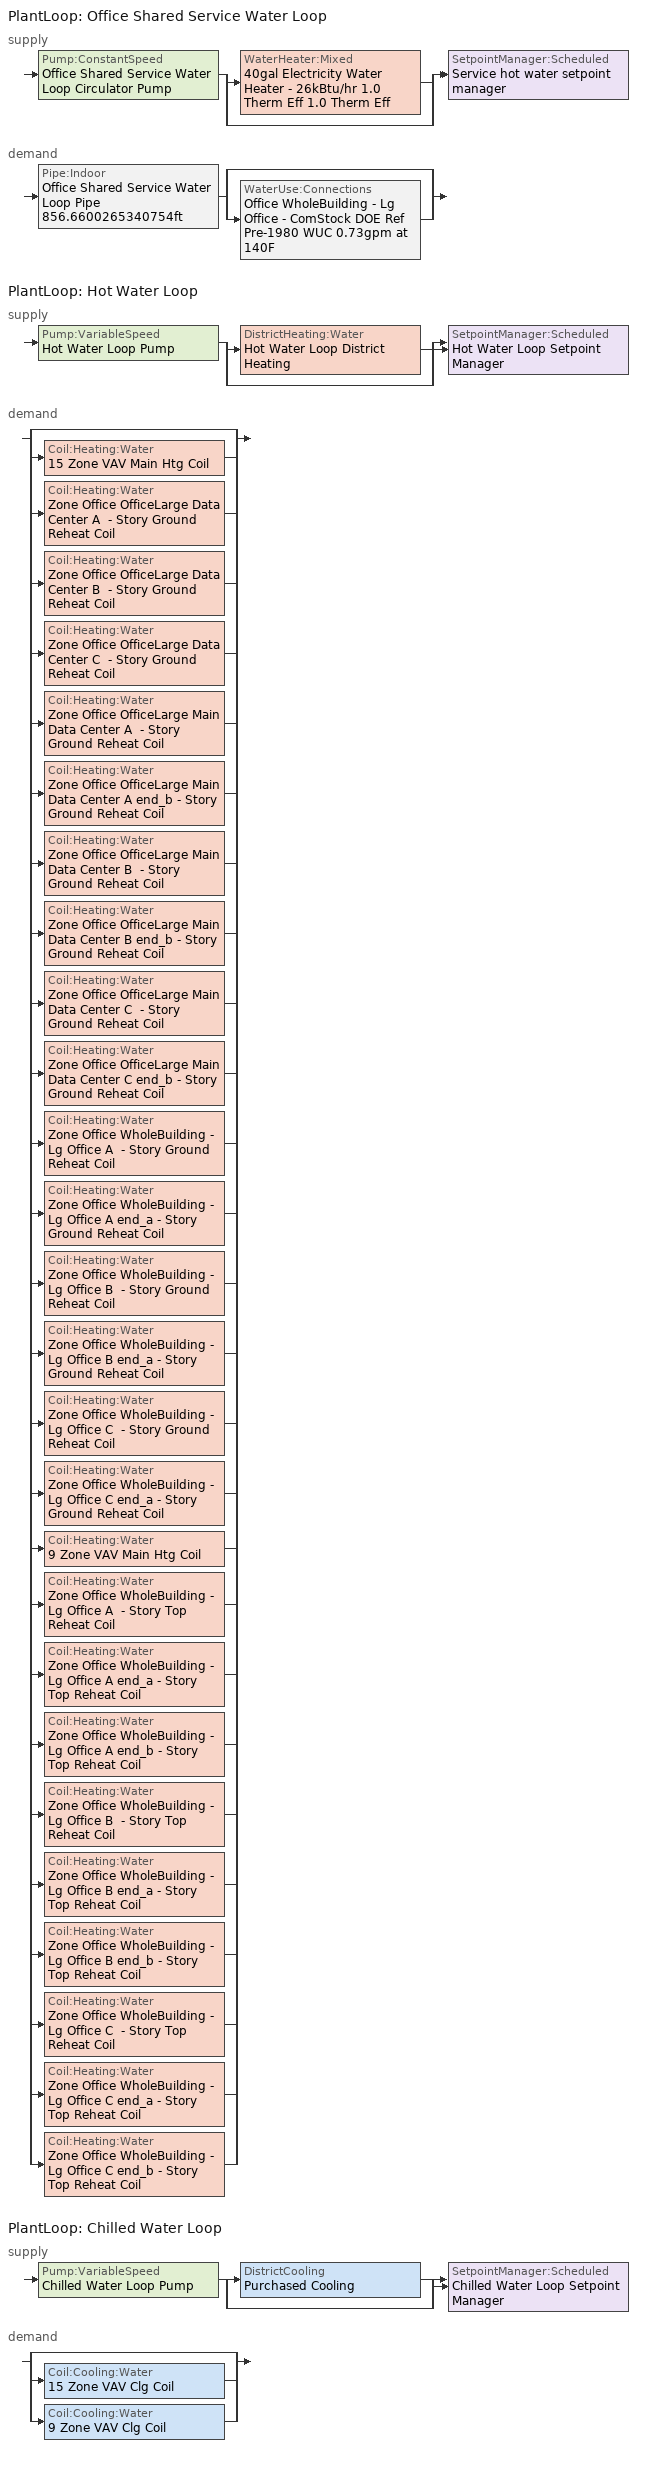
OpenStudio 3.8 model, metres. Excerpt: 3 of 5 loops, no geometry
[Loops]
PlantLoop 'Office Shared Service Water Loop'
 supply: Pump:ConstantSpeed 'Office Shared Service Water Loop Circulator Pump' > split
  | WaterHeater:Mixed '40gal Electricity Water Heater - 26kBtu/hr 1.0 Therm Eff 1.0 Therm Eff'
  | bypass
  join > SetpointManager:Scheduled 'Service hot water setpoint manager'
 demand: Pipe:Indoor 'Office Shared Service Water Loop Pipe 856.6600265340754ft' > split
  | bypass
  | WaterUse:Connections 'Office WholeBuilding - Lg Office - ComStock DOE Ref Pre-1980 WUC 0.73gpm at 140F'
PlantLoop 'Hot Water Loop'
 supply: Pump:VariableSpeed 'Hot Water Loop Pump' > split
  | DistrictHeating:Water 'Hot Water Loop District Heating'
  | bypass
  join > SetpointManager:Scheduled 'Hot Water Loop Setpoint Manager'
 demand: split
  | bypass
  | Coil:Heating:Water '15 Zone VAV Main Htg Coil'
  | Coil:Heating:Water 'Zone Office OfficeLarge Data Center A  - Story Ground Reheat Coil'
  | Coil:Heating:Water 'Zone Office OfficeLarge Data Center B  - Story Ground Reheat Coil'
  | Coil:Heating:Water 'Zone Office OfficeLarge Data Center C  - Story Ground Reheat Coil'
  | Coil:Heating:Water 'Zone Office OfficeLarge Main Data Center A  - Story Ground Reheat Coil'
  | Coil:Heating:Water 'Zone Office OfficeLarge Main Data Center A end_b - Story Ground Reheat Coil'
  | Coil:Heating:Water 'Zone Office OfficeLarge Main Data Center B  - Story Ground Reheat Coil'
  | Coil:Heating:Water 'Zone Office OfficeLarge Main Data Center B end_b - Story Ground Reheat Coil'
  | Coil:Heating:Water 'Zone Office OfficeLarge Main Data Center C  - Story Ground Reheat Coil'
  | Coil:Heating:Water 'Zone Office OfficeLarge Main Data Center C end_b - Story Ground Reheat Coil'
  | Coil:Heating:Water 'Zone Office WholeBuilding - Lg Office A  - Story Ground Reheat Coil'
  | Coil:Heating:Water 'Zone Office WholeBuilding - Lg Office A end_a - Story Ground Reheat Coil'
  | Coil:Heating:Water 'Zone Office WholeBuilding - Lg Office B  - Story Ground Reheat Coil'
  | Coil:Heating:Water 'Zone Office WholeBuilding - Lg Office B end_a - Story Ground Reheat Coil'
  | Coil:Heating:Water 'Zone Office WholeBuilding - Lg Office C  - Story Ground Reheat Coil'
  | Coil:Heating:Water 'Zone Office WholeBuilding - Lg Office C end_a - Story Ground Reheat Coil'
  | Coil:Heating:Water '9 Zone VAV Main Htg Coil'
  | Coil:Heating:Water 'Zone Office WholeBuilding - Lg Office A  - Story Top Reheat Coil'
  | Coil:Heating:Water 'Zone Office WholeBuilding - Lg Office A end_a - Story Top Reheat Coil'
  | Coil:Heating:Water 'Zone Office WholeBuilding - Lg Office A end_b - Story Top Reheat Coil'
  | Coil:Heating:Water 'Zone Office WholeBuilding - Lg Office B  - Story Top Reheat Coil'
  | Coil:Heating:Water 'Zone Office WholeBuilding - Lg Office B end_a - Story Top Reheat Coil'
  | Coil:Heating:Water 'Zone Office WholeBuilding - Lg Office B end_b - Story Top Reheat Coil'
  | Coil:Heating:Water 'Zone Office WholeBuilding - Lg Office C  - Story Top Reheat Coil'
  | Coil:Heating:Water 'Zone Office WholeBuilding - Lg Office C end_a - Story Top Reheat Coil'
  | Coil:Heating:Water 'Zone Office WholeBuilding - Lg Office C end_b - Story Top Reheat Coil'
PlantLoop 'Chilled Water Loop'
 supply: Pump:VariableSpeed 'Chilled Water Loop Pump' > split
  | DistrictCooling 'Purchased Cooling'
  | bypass
  join > SetpointManager:Scheduled 'Chilled Water Loop Setpoint Manager'
 demand: split
  | bypass
  | Coil:Cooling:Water '15 Zone VAV Clg Coil'
  | Coil:Cooling:Water '9 Zone VAV Clg Coil'
[SizingPeriod:DesignDay] Barometric Pressure {Pa}=98545; Wind Speed {m/s}=3.2; Wind Direction {deg}=240; Rain Indicator=No; Snow Indicator=No; Day of Month=21; Day Type=SummerDesignDay; Daylight Saving Time Indicator=No; Humidity Condition Type=Wetbulb; Dry-Bulb Temperature Range Modifier Type=DefaultMultipliers; Solar Model Indicator=ASHRAETau
Name | Maximum Dry-Bulb Temperature {C} | Daily Dry-Bulb Temperature Range {deltaC} | Month | Wetbulb or DewPoint at Maximum Dry-Bulb {C} | ASHRAE Clear Sky Optical Depth for Beam Irradiance | ASHRAE Clear Sky Optical Depth for Diffuse Irradiance
Charlotte Douglas October .4% Condns DB=>MCWB 1 | 29.6 | 11.4 | 10 | 21 | 0.353 | 2.499
Charlotte Douglas September .4% Condns DB=>MCWB 1 | 33.4 | 10 | 9 | 21.9 | 0.385 | 2.412
[Construction]
Copper pipe 0.75in type L with 0.5in fiberglass batt: Fiberglass batt 0.5in, Copper pipe 0.75in type L
[Material] Roughness=Smooth; Thermal Absorptance=0.9; Solar Absorptance=0.7; Visible Absorptance=0.7
Name | Thickness {m} | Conductivity {W/m-K} | Density {kg/m3} | Specific Heat {J/kg-K}
Copper pipe 0.75in type L | 0.001143 | 386 | 8906.27 | 385.1856
Fiberglass batt 0.5in | 0.0127 | 0.0663448 | 11.2129 | 837.36
[WaterUse:Connections]
Office WholeBuilding - Lg Office - ComStock DOE Ref Pre-1980 WUC 0.73gpm at 140F: Drain Water Heat Exchanger Type=None; Drain Water Heat Exchanger Destination=Plant; Water Use Equipment Name 1=Office WholeBuilding - Lg Office - ComStock DOE Ref Pre-1980 Service Water Use 0.73gpm at 140F
[WaterUse:Equipment:Definition]
Office WholeBuilding - Lg Office - ComStock DOE Ref Pre-1980 Service Water Use Def 0.73gpm: Peak Flow Rate {m3/s}=4.59265e-05; Target Temperature Schedule=Mixed Water At Faucet Temp - 140F; Sensible Fraction Schedule=Fraction Sensible - 0.2; Latent Fraction Schedule=Fraction Latent - 0.05
[WaterUse:Equipment]
Office WholeBuilding - Lg Office - ComStock DOE Ref Pre-1980 Service Water Use 0.73gpm at 140F: Water Use Equipment Definition=Office WholeBuilding - Lg Office - ComStock DOE Ref Pre-1980 Service Water Use Def 0.73gpm; Flow Rate Fraction Schedule=OfficeLarge BLDG_SWH_SCH
[PlantLoop] Glycol Concentration=0; Load Distribution Scheme=Optimal
Name | Maximum Loop Temperature {C} | Minimum Loop Temperature {C} | Maximum Loop Flow Rate {m3/s} | Plant Loop Volume {m3}
Office Shared Service Water Loop | 60 | 10 | 4.59265e-05 | 0.00551117
Hot Water Loop |  | 10 | 0.0303141 | 3.63769
Chilled Water Loop | 40 | 1 | 0.135111 | 16.2133
[Sizing:Plant] Sizing Option=NonCoincident; Zone Timesteps in Averaging Window=1; Coincident Sizing Factor Mode=None
Name | Loop Type | Design Loop Exit Temperature {C} | Loop Design Temperature Difference {deltaC}
Office Shared Service Water Loop | Heating | 60 | 5
Hot Water Loop | Heating | 82.2222 | 11.1111
Chilled Water Loop | Cooling | 6.66667 | 5.61111
[SetpointManager:Scheduled] Control Variable=Temperature
Name | Schedule | Setpoint Node or NodeList
Service hot water setpoint manager | Service Water Loop Temp - 140F | Office Shared Service Water Loop Supply Outlet Node
Hot Water Loop Setpoint Manager | Hot Water Loop Temp - 180F | Hot Water Loop Supply Outlet Node
Chilled Water Loop Setpoint Manager | Chilled Water Loop Temp - 44F | Chilled Water Loop Supply Outlet Node
[Pump:ConstantSpeed]
Office Shared Service Water Loop Circulator Pump: Rated Flow Rate {m3/s}=4.59265e-05; Rated Pump Head {Pa}=29890.7; Rated Power Consumption {W}=2.13329; Motor Efficiency=0.825; Fraction of Motor Inefficiencies to Fluid Stream=0; Pump Control Type=Intermittent; Design Power Sizing Method=PowerPerFlowPerPressure; Design Electric Power per Unit Flow Rate {W/(m3/s)}=348701.1; Design Shaft Power per Unit Flow Rate per Unit Head {W-s/m3-Pa}=1.28205
[WaterHeater:Mixed]
40gal Electricity Water Heater - 26kBtu/hr 1.0 Therm Eff 1.0 Therm Eff: Tank Volume {m3}=0.151416; Setpoint Temperature Schedule=Service Water Loop Temp - 140F; Deadband Temperature Difference {deltaC}=2; Maximum Temperature Limit {C}=60; Heater Control Type=Cycle; Heater Maximum Capacity {W}=7661.07; Heater Fuel Type=DistrictHeatingWater; Heater Thermal Efficiency=1; Off Cycle Parasitic Fuel Consumption Rate {W}=0; Off Cycle Parasitic Fuel Type=DistrictHeatingWater; Off Cycle Parasitic Heat Fraction to Tank=0; On Cycle Parasitic Fuel Consumption Rate {W}=0; On Cycle Parasitic Fuel Type=DistrictHeatingWater; On Cycle Parasitic Heat Fraction to Tank=0; Ambient Temperature Indicator=Schedule; Ambient Temperature Schedule=Water Heater Ambient Temp Schedule - 70.0f; Off Cycle Loss Coefficient to Ambient Temperature {W/K}=1.87331; On Cycle Loss Coefficient to Ambient Temperature {W/K}=1.87331; Use Side Effectiveness=1; Source Side Effectiveness=1; Use Side Design Flow Rate {m3/s}=autosize; Source Side Design Flow Rate {m3/s}=autosize; Indirect Water Heating Recovery Time {hr}=1.5; Source Side Flow Control Mode=IndirectHeatPrimarySetpoint
[WaterHeater:Sizing]
40gal Electricity Water Heater - 26kBtu/hr 1.0 Therm Eff 1.0 Therm Eff: Design Mode=PeakDraw; Time Storage Can Meet Peak Draw {hr}=0.538503; Time for Tank Recovery {hr}=0; Nominal Tank Volume for Autosizing Plant Connections {m3}=1
[Pipe:Indoor]
Office Shared Service Water Loop Pipe 856.6600265340754ft: Construction=Copper pipe 0.75in type L with 0.5in fiberglass batt; Environment Type=Schedule; Ambient Temperature Schedule=Office Shared Service Water Loop Piping Air Temp - 70F; Ambient Air Velocity Schedule=Office Shared Service Water Loop Piping Air Velocity - 0.67mph; Pipe Inside Diameter {m}=0.019939; Pipe Length {m}=261.11
[Pump:VariableSpeed] Rated Pump Head {Pa}=179344; Coefficient 1 of the Part Load Performance Curve=0; Coefficient 2 of the Part Load Performance Curve=0.5726; Coefficient 3 of the Part Load Performance Curve=-0.301; Coefficient 4 of the Part Load Performance Curve=0.7347; Pump Control Type=Intermittent; Skin Loss Radiative Fraction=0.5; Design Power Sizing Method=PowerPerFlowPerPressure; Design Electric Power per Unit Flow Rate {W/(m3/s)}=348701.1; Design Shaft Power per Unit Flow Rate per Unit Head {W-s/m3-Pa}=1.28205; Design Minimum Flow Rate Fraction=0
Name | Rated Flow Rate {m3/s} | Rated Power Consumption {W} | Motor Efficiency | Fraction of Motor Inefficiencies to Fluid Stream
Hot Water Loop Pump | 0.0303141 | 7659.41 | 0.91
Chilled Water Loop Pump | 0.135111 | 33404 | 0.93 | 0
[DistrictHeating:Water]
Hot Water Loop District Heating: Nominal Capacity {W}=1.41382e+06; Capacity Fraction Schedule=Always On Continuous
[DistrictCooling]
Purchased Cooling: Nominal Capacity {W}=3.18221e+06; Capacity Fraction Schedule=Always On Continuous
[Coil:Heating:Water] Availability Schedule=Always On Discrete; Rated Inlet Water Temperature {C}=82.2222; Rated Outlet Water Temperature {C}=71.1111
Name | U-Factor Times Area Value {W/K} | Maximum Water Flow Rate {m3/s} | Rated Capacity {W} | Rated Inlet Air Temperature {C} | Rated Outlet Air Temperature {C}
15 Zone VAV Main Htg Coil | 4317.26 | 0.0062525 | 285857 | 7.22222 | 12.7778
Zone Office OfficeLarge Data Center A  - Story Ground Reheat Coil | 14.5637 | 1.90759e-05 | 872.126 | 12.7778 | 40
Zone Office OfficeLarge Data Center B  - Story Ground Reheat Coil | 118.555 | 0.000155285 | 7099.46 | 12.7778 | 40
Zone Office OfficeLarge Data Center C  - Story Ground Reheat Coil | 13.9066 | 1.82152e-05 | 832.776 | 12.7778 | 40
Zone Office OfficeLarge Main Data Center A  - Story Ground Reheat Coil | 22.6522 | 2.96703e-05 | 1356.49 | 12.7778 | 40
Zone Office OfficeLarge Main Data Center A end_b - Story Ground Reheat Coil | 27.8883 | 3.65287e-05 | 1670.05 | 12.7778 | 40
Zone Office OfficeLarge Main Data Center B  - Story Ground Reheat Coil | 225.336 | 0.000295149 | 13493.9 | 12.7778 | 40
Zone Office OfficeLarge Main Data Center B end_b - Story Ground Reheat Coil | 302.245 | 0.000395887 | 18099.5 | 12.7778 | 40
Zone Office OfficeLarge Main Data Center C  - Story Ground Reheat Coil | 22.0275 | 2.8852e-05 | 1319.08 | 12.7778 | 40
Zone Office OfficeLarge Main Data Center C end_b - Story Ground Reheat Coil | 26.5441 | 3.4768e-05 | 1589.55 | 12.7778 | 40
Zone Office WholeBuilding - Lg Office A  - Story Ground Reheat Coil | 1273.72 | 0.00150602 | 68853.5 | 12.7778 | 40
Zone Office WholeBuilding - Lg Office A end_a - Story Ground Reheat Coil | 53.366 | 5.84774e-05 | 2673.51 | 12.7778 | 40
Zone Office WholeBuilding - Lg Office B  - Story Ground Reheat Coil | 965.467 | 0.00126809 | 57975.6 | 12.7778 | 40
Zone Office WholeBuilding - Lg Office B end_a - Story Ground Reheat Coil | 270.891 | 0.00028637 | 13092.5 | 12.7778 | 40
Zone Office WholeBuilding - Lg Office C  - Story Ground Reheat Coil | 1228.3 | 0.00144078 | 65870.6 | 12.7778 | 40
Zone Office WholeBuilding - Lg Office C end_a - Story Ground Reheat Coil | 53.1221 | 5.66345e-05 | 2589.26 | 12.7778 | 40
9 Zone VAV Main Htg Coil | 979.11 | 0.00137589 | 62904 | 7.22222 | 12.7778
Zone Office WholeBuilding - Lg Office A  - Story Top Reheat Coil | 2358.86 | 0.00275124 | 125783 | 12.7778 | 40
Zone Office WholeBuilding - Lg Office A end_a - Story Top Reheat Coil | 69.6773 | 7.80192e-05 | 3566.94 | 12.7778 | 40
Zone Office WholeBuilding - Lg Office A end_b - Story Top Reheat Coil | 71.7489 | 8.26093e-05 | 3776.8 | 12.7778 | 40
Zone Office WholeBuilding - Lg Office B  - Story Top Reheat Coil | 9133.8 | 0.0102144 | 466990 | 12.7778 | 40
Zone Office WholeBuilding - Lg Office B end_a - Story Top Reheat Coil | 496.199 | 0.000522711 | 23897.7 | 12.7778 | 40
Zone Office WholeBuilding - Lg Office B end_b - Story Top Reheat Coil | 524.967 | 0.000611397 | 27952.3 | 12.7778 | 40
Zone Office WholeBuilding - Lg Office C  - Story Top Reheat Coil | 2293.73 | 0.00264078 | 120733 | 12.7778 | 40
Zone Office WholeBuilding - Lg Office C end_a - Story Top Reheat Coil | 68.9519 | 7.52988e-05 | 3442.57 | 12.7778 | 40
Zone Office WholeBuilding - Lg Office C end_b - Story Top Reheat Coil | 70.1995 | 7.94471e-05 | 3632.23 | 12.7778 | 40
[Controller:WaterCoil] Minimum Actuated Flow {m3/s}=0
Name | Water Coil | Action | Controller Convergence Tolerance {deltaC} | Maximum Actuated Flow {m3/s}
15 Zone VAV Main Htg Coil Controller | 15 Zone VAV Main Htg Coil | Normal | 0.0001 | 0.0062525
15 Zone VAV Clg Coil Controller | 15 Zone VAV Clg Coil | Reverse | 7.50517e-06 | 0.0634483
Zone Office OfficeLarge Data Center A  - Story Ground Reheat Coil Controller | Zone Office OfficeLarge Data Center A  - Story Ground Reheat Coil | Normal | 0.0001
Zone Office OfficeLarge Data Center B  - Story Ground Reheat Coil Controller | Zone Office OfficeLarge Data Center B  - Story Ground Reheat Coil | Normal | 0.0001
Zone Office OfficeLarge Data Center C  - Story Ground Reheat Coil Controller | Zone Office OfficeLarge Data Center C  - Story Ground Reheat Coil | Normal | 0.0001
Zone Office OfficeLarge Main Data Center A  - Story Ground Reheat Coil Controller | Zone Office OfficeLarge Main Data Center A  - Story Ground Reheat Coil | Normal | 0.0001
Zone Office OfficeLarge Main Data Center A end_b - Story Ground Reheat Coil Controller | Zone Office OfficeLarge Main Data Center A end_b - Story Ground Reheat Coil | Normal | 0.0001
Zone Office OfficeLarge Main Data Center B  - Story Ground Reheat Coil Controller | Zone Office OfficeLarge Main Data Center B  - Story Ground Reheat Coil | Normal | 0.0001
Zone Office OfficeLarge Main Data Center B end_b - Story Ground Reheat Coil Controller | Zone Office OfficeLarge Main Data Center B end_b - Story Ground Reheat Coil | Normal | 0.0001
Zone Office OfficeLarge Main Data Center C  - Story Ground Reheat Coil Controller | Zone Office OfficeLarge Main Data Center C  - Story Ground Reheat Coil | Normal | 0.0001
Zone Office OfficeLarge Main Data Center C end_b - Story Ground Reheat Coil Controller | Zone Office OfficeLarge Main Data Center C end_b - Story Ground Reheat Coil | Normal | 0.0001
Zone Office WholeBuilding - Lg Office A  - Story Ground Reheat Coil Controller | Zone Office WholeBuilding - Lg Office A  - Story Ground Reheat Coil | Normal | 0.0001
Zone Office WholeBuilding - Lg Office A end_a - Story Ground Reheat Coil Controller | Zone Office WholeBuilding - Lg Office A end_a - Story Ground Reheat Coil | Normal | 0.0001
Zone Office WholeBuilding - Lg Office B  - Story Ground Reheat Coil Controller | Zone Office WholeBuilding - Lg Office B  - Story Ground Reheat Coil | Normal | 0.0001
Zone Office WholeBuilding - Lg Office B end_a - Story Ground Reheat Coil Controller | Zone Office WholeBuilding - Lg Office B end_a - Story Ground Reheat Coil | Normal | 0.0001
Zone Office WholeBuilding - Lg Office C  - Story Ground Reheat Coil Controller | Zone Office WholeBuilding - Lg Office C  - Story Ground Reheat Coil | Normal | 0.0001
Zone Office WholeBuilding - Lg Office C end_a - Story Ground Reheat Coil Controller | Zone Office WholeBuilding - Lg Office C end_a - Story Ground Reheat Coil | Normal | 0.0001
9 Zone VAV Main Htg Coil Controller | 9 Zone VAV Main Htg Coil | Normal | 0.0001 | 0.00137589
9 Zone VAV Clg Coil Controller | 9 Zone VAV Clg Coil | Reverse | 6.64492e-06 | 0.0716624
Zone Office WholeBuilding - Lg Office A  - Story Top Reheat Coil Controller | Zone Office WholeBuilding - Lg Office A  - Story Top Reheat Coil | Normal | 0.0001
Zone Office WholeBuilding - Lg Office A end_a - Story Top Reheat Coil Controller | Zone Office WholeBuilding - Lg Office A end_a - Story Top Reheat Coil | Normal | 0.0001
Zone Office WholeBuilding - Lg Office A end_b - Story Top Reheat Coil Controller | Zone Office WholeBuilding - Lg Office A end_b - Story Top Reheat Coil | Normal | 0.0001
Zone Office WholeBuilding - Lg Office B  - Story Top Reheat Coil Controller | Zone Office WholeBuilding - Lg Office B  - Story Top Reheat Coil | Normal | 0.0001
Zone Office WholeBuilding - Lg Office B end_a - Story Top Reheat Coil Controller | Zone Office WholeBuilding - Lg Office B end_a - Story Top Reheat Coil | Normal | 0.0001
Zone Office WholeBuilding - Lg Office B end_b - Story Top Reheat Coil Controller | Zone Office WholeBuilding - Lg Office B end_b - Story Top Reheat Coil | Normal | 0.0001
Zone Office WholeBuilding - Lg Office C  - Story Top Reheat Coil Controller | Zone Office WholeBuilding - Lg Office C  - Story Top Reheat Coil | Normal | 0.0001
Zone Office WholeBuilding - Lg Office C end_a - Story Top Reheat Coil Controller | Zone Office WholeBuilding - Lg Office C end_a - Story Top Reheat Coil | Normal | 0.0001
Zone Office WholeBuilding - Lg Office C end_b - Story Top Reheat Coil Controller | Zone Office WholeBuilding - Lg Office C end_b - Story Top Reheat Coil | Normal | 0.0001
[Coil:Cooling:Water] Availability Schedule=Always On Discrete; Design Inlet Water Temperature {C}=6.66667; Design Outlet Air Temperature {C}=10.8973; Design Outlet Air Humidity Ratio {kg-H2O/kg-air}=0.0085; Heat Exchanger Configuration=CrossFlow
Name | Design Water Flow Rate {m3/s} | Design Air Flow Rate {m3/s} | Design Inlet Air Temperature {C} | Design Inlet Air Humidity Ratio {kg-H2O/kg-air}
15 Zone VAV Clg Coil | 0.0634483 | 78.2617 | 25.1596 | 0.00918521
9 Zone VAV Clg Coil | 0.0716624 | 95.8836 | 23.8994 | 0.00919087
[AvailabilityManager:NightCycle] Applicability Schedule=Always On Discrete; Control Type=CycleOnAny; Thermostat Tolerance {deltaC}=1; Cycling Run Time {s}=1800
Availability Manager Night Cycle 1; Availability Manager Night Cycle 2
[Schedule:Ruleset]
OfficeLarge BLDG_SWH_SCH: Default Day Schedule=OfficeLarge BLDG_SWH_SCH Default; Summer Design Day Schedule=OfficeLarge BLDG_SWH_SCH Summer Design Day; Winter Design Day Schedule=OfficeLarge BLDG_SWH_SCH Winter Design Day
Fraction Sensible - 0.2: Default Day Schedule=Fraction Sensible - 0.2 Default
Fraction Latent - 0.05: Default Day Schedule=Fraction Latent - 0.05 Default
Mixed Water At Faucet Temp - 140F: Default Day Schedule=Mixed Water At Faucet Temp - 140F Default
Service Water Loop Temp - 140F: Default Day Schedule=Service Water Loop Temp - 140F Default
Water Heater Ambient Temp Schedule - 70.0f: Default Day Schedule=Water Heater Ambient Temp Schedule - 70.0f Default
Office Shared Service Water Loop Piping Air Temp - 70F: Default Day Schedule=Office Shared Service Water Loop Piping Air Temp - 70F Default
Office Shared Service Water Loop Piping Air Velocity - 0.67mph: Default Day Schedule=Office Shared Service Water Loop Piping Air Velocity - 0.67mph Default
Hot Water Loop Temp - 180F: Default Day Schedule=Hot Water Loop Temp - 180F Default
Chilled Water Loop Temp - 44F: Default Day Schedule=Chilled Water Loop Temp - 44F Default
[Schedule:Day]
OfficeLarge BLDG_SWH_SCH Default: Average, 4, 15, 0.04, 4, 30, 0.0475, 4, 45, 0.055, 5, 0, 0.0625, 5, 15, 0.07, 5, 30, 0.0625, 5, 45, 0.055, 6, 0, 0.0475, 6, 15, 0.04, 6, 45, 0.04, 20, 15, 0.06, 20, 30, 0.0675, 20, 45, 0.075, 21, 0, 0.0825, 21, 15, 0.09, 21, 30, 0.0825, 21, 45, 0.075, 22, 0, 0.0675, 22, 15, 0.06, 22, 30, 0.055, 22, 45, 0.05, 23, 0, 0.045, 23, 15, 0.04, 24, 0, 0.04
OfficeLarge BLDG_SWH_SCH Summer Design Day: 6, 0, 0, 7, 0, 0.07, 8, 0, 0.19, 9, 0, 0.35, 10, 0, 0.38, 11, 0, 0.39, 12, 0, 0.47, 13, 0, 0.57, 14, 0, 0.54, 15, 0, 0.34, 16, 0, 0.33, 17, 0, 0.44, 18, 0, 0.26, 19, 0, 0.21, 20, 0, 0.15, 21, 0, 0.17, 22, 0, 0.08, 24, 0, 0.05
OfficeLarge BLDG_SWH_SCH SmrDsn|Wkdy Day: Average, 1, 45, 0, 2, 0, 0.0175, 2, 15, 0.035, 2, 30, 0.0525, 2, 45, 0.07, 3, 0, 0.1, 3, 15, 0.13, 3, 30, 0.16, 3, 45, 0.19, 4, 0, 0.23, 4, 15, 0.27, 4, 30, 0.31, 4, 45, 0.35, 5, 0, 0.3575, 5, 15, 0.365, 5, 30, 0.3725, 5, 45, 0.38, 6, 0, 0.3825, 6, 15, 0.385, 6, 30, 0.3875, 6, 45, 0.39, 7, 0, 0.402308, 7, 15, 0.414615, 7, 30, 0.426923, 7, 45, 0.439231, 8, 0, 0.451538, 8, 15, 0.463846, 8, 22, 0.47, 8, 37, 0.495, 8, 52, 0.52, 9, 7, 0.545, 9, 22, 0.57, 9, 37, 0.5625, 9, 52, 0.555, 10, 7, 0.5475, 10, 22, 0.54, 10, 37, 0.49, 10, 52, 0.44, 11, 7, 0.39, 11, 22, 0.34, 11, 37, 0.3375, 11, 52, 0.335, 12, 7, 0.3325, 12, 22, 0.33, 12, 37, 0.3575, 12, 52, 0.385, 13, 7, 0.4125, 13, 22, 0.44, 13, 37, 0.412308, 13, 52, 0.384615, 14, 7, 0.356923, 14, 22, 0.329231, 14, 37, 0.301538, 14, 52, 0.273846, 15, 0, 0.26, 15, 15, 0.2475, 15, 30, 0.235, 15, 45, 0.2225, 16, 0, 0.21, 16, 15, 0.195, 16, 30, 0.18, 16, 45, 0.165, 17, 0, 0.15, 17, 15, 0.155, 17, 30, 0.16, 17, 45, 0.165, 18, 0, 0.17, 18, 15, 0.1475, 18, 30, 0.125, 18, 45, 0.1025, 19, 0, 0.08, 19, 15, 0.0725, 19, 30, 0.065, 19, 45, 0.0575, 20, 0, 0.05, 20, 30, 0.05, 20, 45, 0.04375, 21, 0, 0.0375, 21, 15, 0.03125, 21, 30, 0.025, 21, 45, 0.01875, 22, 0, 0.0125, 22, 15, 0.00625, 22, 30, 0, 24, 0, 0
OfficeLarge BLDG_SWH_SCH Winter Design Day: 6, 0, 0, 7, 0, 0.07, 8, 0, 0.11, 9, 0, 0.15, 10, 0, 0.21, 11, 0, 0.19, 12, 0, 0.23, 13, 0, 0.2, 14, 0, 0.19, 15, 0, 0.15, 16, 0, 0.13, 17, 0, 0.14, 21, 0, 0.07, 22, 0, 0.09, 24, 0, 0.05
OfficeLarge BLDG_SWH_SCH WntrDsn|Sat Day: Average, 0, 15, 0.0494949, 0, 30, 0.0489899, 0, 45, 0.075, 1, 0, 0.0479798, 1, 15, 0.0474747, 1, 30, 0.0469697, 1, 45, 0.0464646, 2, 0, 0.0459596, 2, 15, 0.0454545, 2, 30, 0.0449495, 2, 45, 0.0444444, 3, 0, 0.0439394, 3, 15, 0.0434343, 3, 30, 0.0429293, 3, 45, 0.0424242, 4, 0, 0.0419192, 4, 15, 0.0414141, 4, 30, 0.0409091, 4, 45, 0.040404, 5, 0, 0.039899, 5, 15, 0, 5, 30, 0.0175, 5, 45, 0.035, 6, 0, 0.0525, 6, 15, 0.07, 6, 30, 0.08, 6, 45, 0.09, 7, 0, 0.1, 7, 15, 0.11, 7, 30, 0.12, 7, 45, 0.13, 8, 0, 0.14, 8, 15, 0.15, 8, 30, 0.165, 8, 45, 0.18, 9, 0, 0.195, 9, 15, 0.21, 9, 30, 0.2084, 9, 45, 0.2068, 10, 0, 0.2052, 10, 15, 0.2036, 10, 30, 0.202, 10, 45, 0.2004, 11, 0, 0.1988, 11, 15, 0.1972, 11, 30, 0.1956, 11, 45, 0.194, 12, 0, 0.1924, 12, 15, 0.1908, 12, 22, 0.19, 12, 30, 0.0247475, 12, 37, 0.2, 12, 45, 0.0242424, 12, 52, 0.21, 13, 0, 0.0237374, 13, 7, 0.22, 13, 15, 0.0232323, 13, 22, 0.23, 13, 30, 0.0227273, 13, 37, 0.2225, 13, 45, 0.0222222, 13, 52, 0.215, 14, 0, 0.0217172, 14, 7, 0.2075, 14, 15, 0.0212121, 14, 22, 0.2, 14, 30, 0.0207071, 14, 37, 0.1992, 14, 45, 0.020202, 14, 52, 0.1984, 15, 0, 0.019697, 15, 7, 0.1976, 15, 15, 0.0191919, 15, 22, 0.1968, 15, 30, 0.0186869, 15, 37, 0.196, 15, 45, 0.0181818, 15, 52, 0.1952, 16, 0, 0.0176768, 16, 7, 0.1944, 16, 15, 0.0171717, 16, 22, 0.1936, 16, 30, 0.0166667, 16, 37, 0.1928, 16, 45, 0.0161616, 16, 52, 0.192, 17, 0, 0.0156566, 17, 7, 0.1912, 17, 15, 0.0151515, 17, 22, 0.1904, 17, 30, 0.19, 17, 45, 0.18, 18, 0, 0.17, 18, 15, 0.16, 18, 30, 0.15, 18, 45, 0.145, 19, 0, 0.14, 19, 15, 0.135, 19, 30, 0.13, 19, 45, 0.1325, 20, 0, 0.135, 20, 15, 0.1375, 20, 30, 0.14, 20, 45, 0.1225, 21, 0, 0.105, 21, 15, 0.0875, 21, 30, 0.07, 21, 45, 0.00606061, 22, 0, 0.00555556, 22, 15, 0.00505051, 22, 30, 0.00454545, 22, 45, 0.0040404, 23, 0, 0.00353535, 23, 15, 0.0030303, 23, 30, 0.00252525, 23, 45, 0.0020202, 24, 0, 0.00353535
Fraction Sensible - 0.2 Default: 24, 0, 0.2
Fraction Latent - 0.05 Default: 24, 0, 0.05
Mixed Water At Faucet Temp - 140F Default; Service Water Loop Temp - 140F Default: 24, 0, 60
Water Heater Ambient Temp Schedule - 70.0f Default; Office Shared Service Water Loop Piping Air Temp - 70F Default: 24, 0, 21.1111
Office Shared Service Water Loop Piping Air Velocity - 0.67mph Default: 24, 0, 0.3
Hot Water Loop Temp - 180F Default: 24, 0, 82.2222
Chilled Water Loop Temp - 44F Default: 24, 0, 6.66667
[Schedule:Rule] Schedule Ruleset=OfficeLarge BLDG_SWH_SCH; Date Specification Type=DateRange; Start Month=1; Start Day=1; End Month=12; End Day=31
Name | Rule Order | Day Schedule | Apply Monday | Apply Tuesday | Apply Wednesday | Apply Thursday | Apply Friday | Apply Saturday
Schedule Rule 14 | 1 | OfficeLarge BLDG_SWH_SCH SmrDsn|Wkdy Day | Yes | Yes | Yes | Yes | Yes
Schedule Rule 15 | 0 | OfficeLarge BLDG_SWH_SCH WntrDsn|Sat Day |  |  |  |  |  | Yes
[Schedule:Constant] Value=1
Always On Discrete; Always On Continuous
